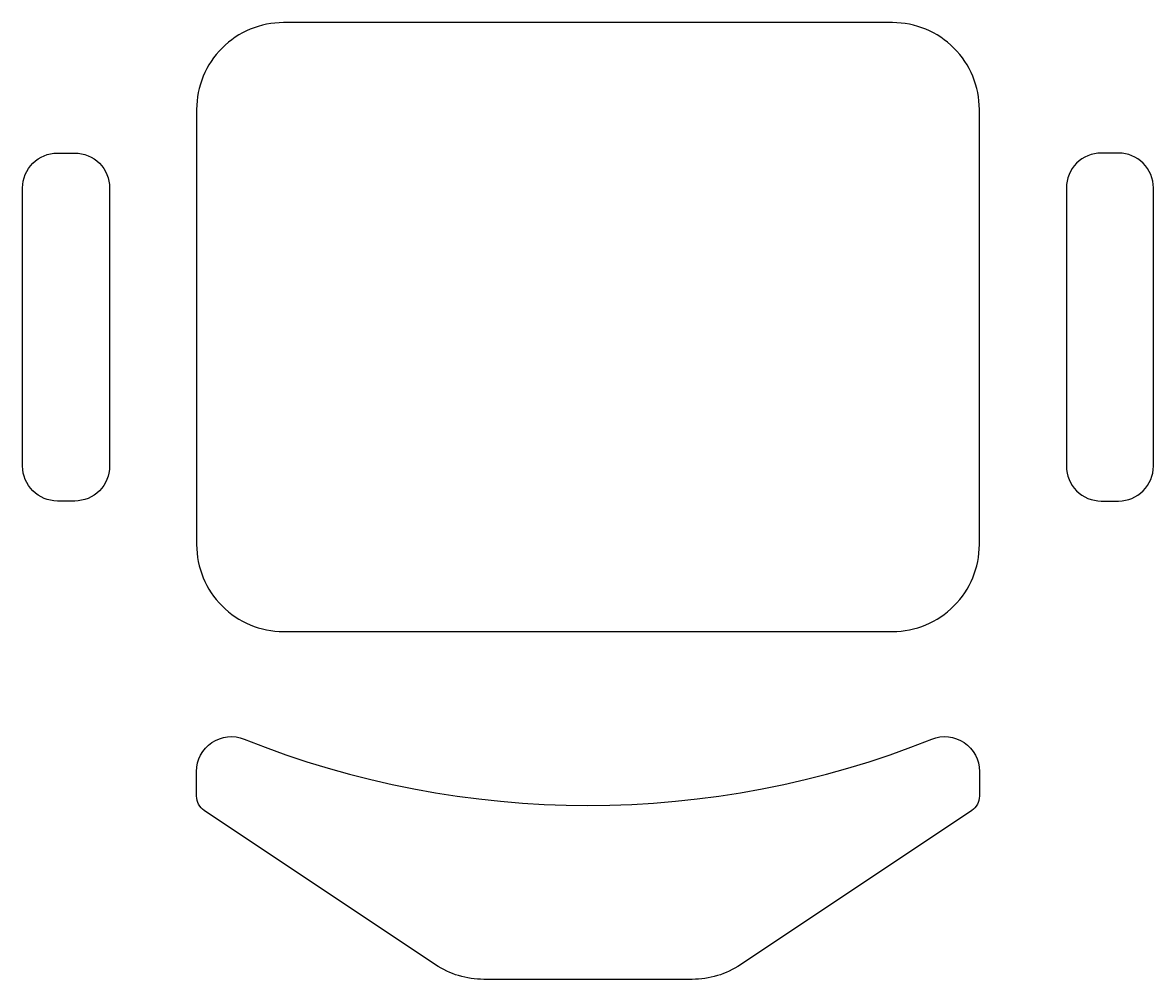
# Model space of a CAD drawing. Extents: x -0.325 to 0.325, y -0.55 to 0.
import ezdxf

# ---------------------------------------------------------------- set-up
doc = ezdxf.new("R2010")
doc.units = 0
doc.layers.add('ARU', color=7, linetype='CONTINUOUS')

msp = doc.modelspace()

# ---------------------------------------------------------------- linework, layer by layer
at = {"layer": 'ARU'}
for points in [[(0.175, -0.35, 0.414214), (0.225, -0.3), (0.225, -0.05, 0.414214), (0.175, 0), (-0.175, 0, 0.414214), (-0.225, -0.05), (-0.225, -0.3, 0.414214), (-0.175, -0.35)], [(-0.295, -0.275), (-0.305, -0.275, -0.414214), (-0.325, -0.255), (-0.325, -0.095, -0.414214), (-0.305, -0.075), (-0.295, -0.075, -0.414214), (-0.275, -0.095), (-0.275, -0.255, -0.414214)], [(0.295, -0.275), (0.305, -0.275, 0.414214), (0.325, -0.255), (0.325, -0.095, 0.414214), (0.305, -0.075), (0.295, -0.075, 0.414214), (0.275, -0.095), (0.275, -0.255, 0.414214)], [(-0.05986, -0.55, -0.148069), (-0.0876, -0.5416), (-0.22055, -0.45297, -0.250765), (-0.225, -0.44465), (-0.225, -0.43046, -0.530768), (-0.19756, -0.4119, 0.192857), (0.19756, -0.4119, -0.530768), (0.225, -0.43046), (0.225, -0.44465, -0.250765), (0.22055, -0.45297), (0.0876, -0.5416, -0.148069), (0.05986, -0.55)]]:
    msp.add_lwpolyline(points, format="xyb", close=True, dxfattribs=at)

doc.saveas('drawing.dxf')
